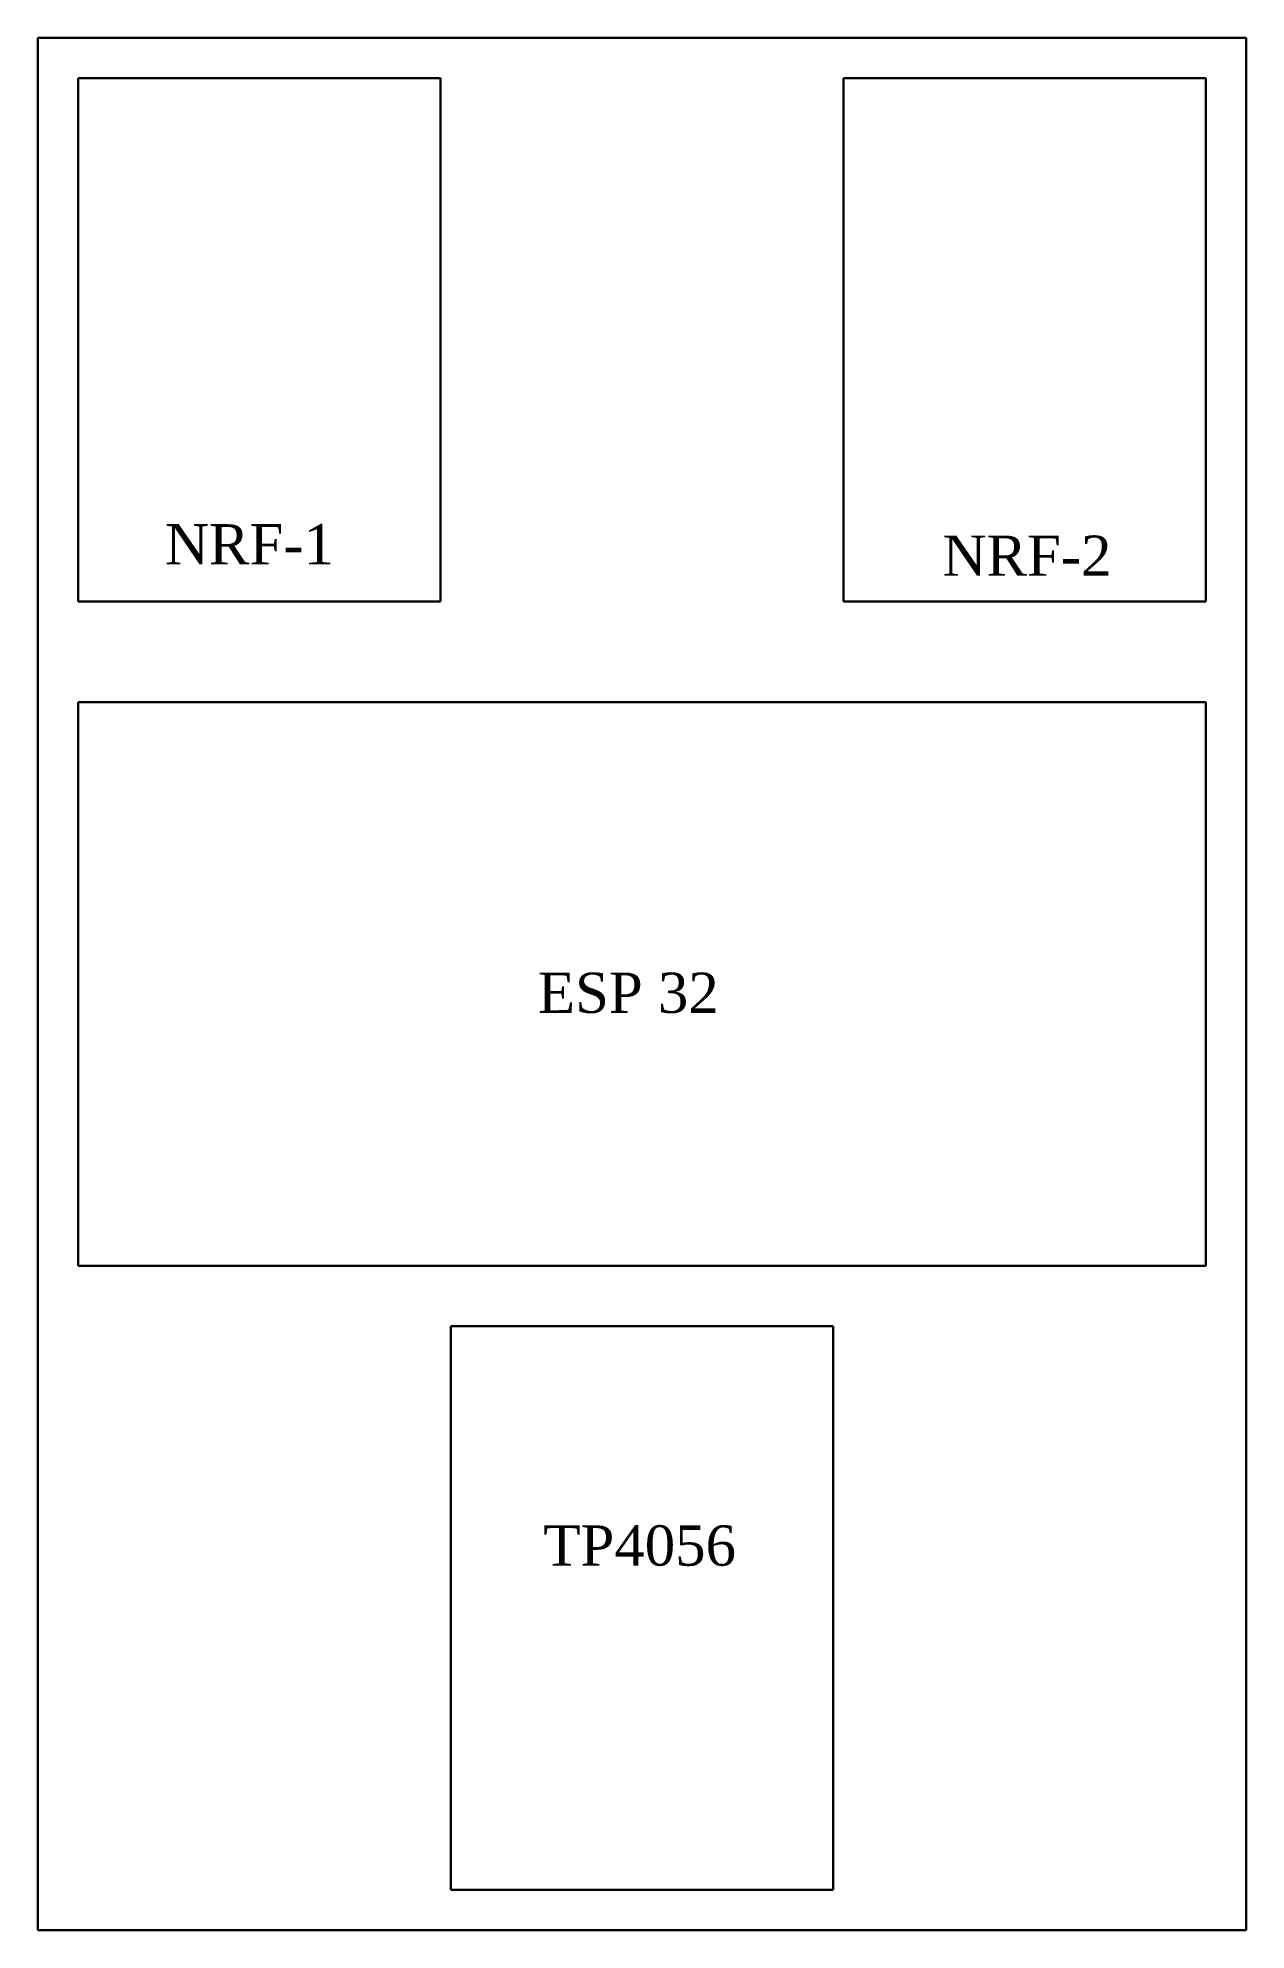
# Model space of a CAD drawing. Header units: millimetres. Extents: x 112.5 to 172.5, y 106 to 200.
import ezdxf

# ---------------------------------------------------------------- set-up
doc = ezdxf.new("R2010")
doc.units = ezdxf.units.MM
doc.layers.add('OBJECT', color=7, linetype='Continuous', lineweight=30)
doc.styles.get("Standard").update_dxf_attribs({"font": 'times.ttf'})

msp = doc.modelspace()

# ---------------------------------------------------------------- linework, layer by layer
at = {"layer": 'OBJECT'}
for p, q in [((112.452, 199.992), (112.452, 105.992)), ((172.452, 199.992), (112.452, 199.992)), ((172.452, 105.992), (172.452, 199.992)), ((114.452, 197.992), (114.452, 171.992)), ((132.452, 197.992), (114.452, 197.992)), ((132.452, 197.992), (132.452, 171.992)), ((152.452, 171.992), (152.452, 197.992)), ((170.452, 197.992), (152.452, 197.992)), ((170.452, 171.992), (170.452, 197.992)), ((132.452, 171.992), (114.452, 171.992)), ((170.452, 171.992), (152.452, 171.992)), ((114.452, 166.992), (114.452, 138.992)), ((170.452, 166.992), (114.452, 166.992)), ((114.452, 166.992), (114.452, 138.992)), ((170.452, 138.992), (170.452, 166.992)), ((170.452, 138.992), (170.452, 166.992)), ((114.452, 138.992), (170.452, 138.992)), ((132.952, 135.992), (151.952, 135.992)), ((132.952, 135.992), (132.952, 107.992)), ((151.952, 107.992), (151.952, 135.992)), ((132.952, 107.992), (151.952, 107.992)), ((112.452, 105.992), (172.452, 105.992))]:
    msp.add_line(p, q, dxfattribs=at)

# ---------------------------------------------------------------- texts
at = {"layer": 'OBJECT', "char_height": 2, "attachment_point": 1}
for s, width, insert in [('NRF-1', 8.90741, (118.767, 175.835)), ('NRF-2', 8.28884, (157.375, 175.268)), ('ESP 32', 37.28204, (137.283, 153.558)), ('TP4056', 11.46474, (137.554, 126.1))]:
    msp.add_mtext_dynamic_manual_height_columns(s, width=width, gutter_width=10, heights=[0], dxfattribs=dict(at, insert=insert))

doc.saveas('drawing.dxf')
